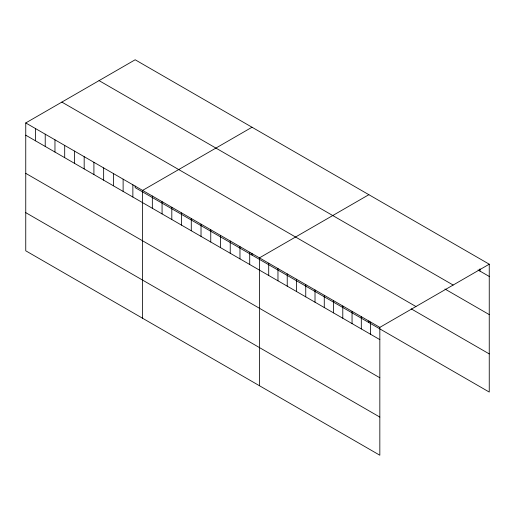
<?xml version="1.0" encoding="UTF-8"?>
<svg xmlns="http://www.w3.org/2000/svg" width="515" height="515" viewBox="0 0 515 515"><rect width="100%" height="100%" fill="white"/><g stroke="black" fill="none" stroke-linecap="round" stroke-linejoin="round"><path stroke-width="0.77" d="M25.75 122.943L379.832 327.373L379.832 455.228L25.75 250.799L25.75 122.943L135.168 59.772L489.25 264.201L489.25 392.057L135.168 187.627L135.168 186.037M252.015 127.231L142.597 190.402L142.597 318.264M368.862 194.696L259.444 257.867L259.444 385.722M379.832 327.373L489.25 264.201M478.004 269.957L489.25 276.452M99.06 80.617L453.142 285.046M444.934 289.012L489.25 314.601M61.858 102.092L415.94 306.522M411.195 308.846L489.25 353.908M25.75 135.194L379.832 339.623M25.75 173.343L379.832 377.772M25.75 212.65L379.832 417.079M479.986 268.804L479.986 271.102M370.575 322.023L370.575 334.274M368.862 320.961L368.862 322.551M361.311 316.68L361.311 328.93M352.054 311.33L352.054 323.581M342.79 305.981L342.79 318.231M333.533 300.638L333.533 312.888M324.27 295.288L324.27 307.539M315.013 289.945L315.013 302.196M305.749 284.595L305.749 296.846M296.486 279.252L296.486 291.503M287.228 273.903L287.228 286.153M277.965 268.56L277.965 280.81M268.708 263.21L268.708 275.461M252.015 253.502L252.015 255.092M249.711 252.241L249.711 264.491M239.971 246.621L239.971 258.871M230.231 241.001L230.231 253.251M220.497 235.374L220.497 247.625M210.757 229.754L210.757 242.005M201.024 224.134L201.024 236.385M191.284 218.515L191.284 230.765M181.544 212.888L181.544 225.139M171.81 207.268L171.81 219.519M162.071 201.648L162.071 213.899M152.337 196.022L152.337 208.272M132.864 184.782L132.864 197.033M123.124 179.162L123.124 191.413M113.384 173.536L113.384 185.786M103.65 167.916L103.65 180.166M93.91 162.296L93.91 174.546M84.177 156.669L84.177 168.92M74.437 151.049L74.437 163.3M64.697 145.43L64.697 157.68M54.963 139.81L54.963 152.06M45.223 134.183L45.223 146.434M35.49 128.563L35.49 140.814"/></g></svg>
